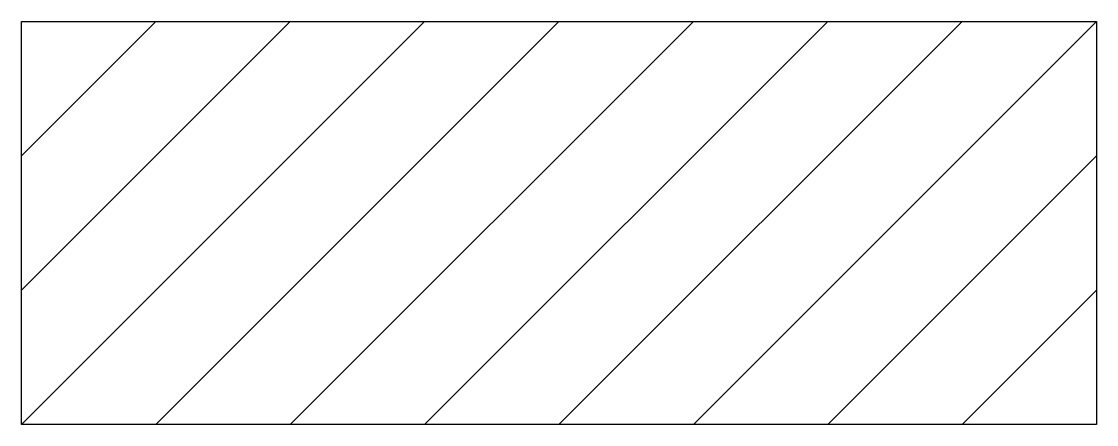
# Model space of a CAD drawing. Header units: metres. Extents: x 15350 to 17270, y -612 to 108.
import ezdxf

# ---------------------------------------------------------------- set-up
doc = ezdxf.new("R2010")
doc.units = ezdxf.units.M
doc.layers.add('LAYER1', color=1, linetype='Continuous')

msp = doc.modelspace()

# ---------------------------------------------------------------- linework, layer by layer
for p, q in [((15349.9, -612.04), (16069.9, 107.96)), ((15349.9, -372.04), (15829.9, 107.96)), ((15349.9, -132.04), (15589.9, 107.96)), ((15589.9, -612.04), (16309.9, 107.96)), ((15829.9, -612.04), (16549.9, 107.96)), ((16069.9, -612.04), (16789.9, 107.96)), ((16309.9, -612.04), (17029.9, 107.96)), ((16549.9, -612.04), (17269.9, 107.96)), ((16789.9, -612.04), (17269.9, -132.04)), ((17029.9, -612.04), (17269.9, -372.04))]:
    msp.add_line(p, q)
at = {"layer": 'LAYER1'}
for p, q in [((15349.9, -612.04), (15349.9, 107.96)), ((15349.9, 107.96), (17269.9, 107.96)), ((17269.9, 107.96), (17269.9, -612.04)), ((17269.9, -612.04), (15349.9, -612.04))]:
    msp.add_line(p, q, dxfattribs=at)

doc.saveas('drawing.dxf')
